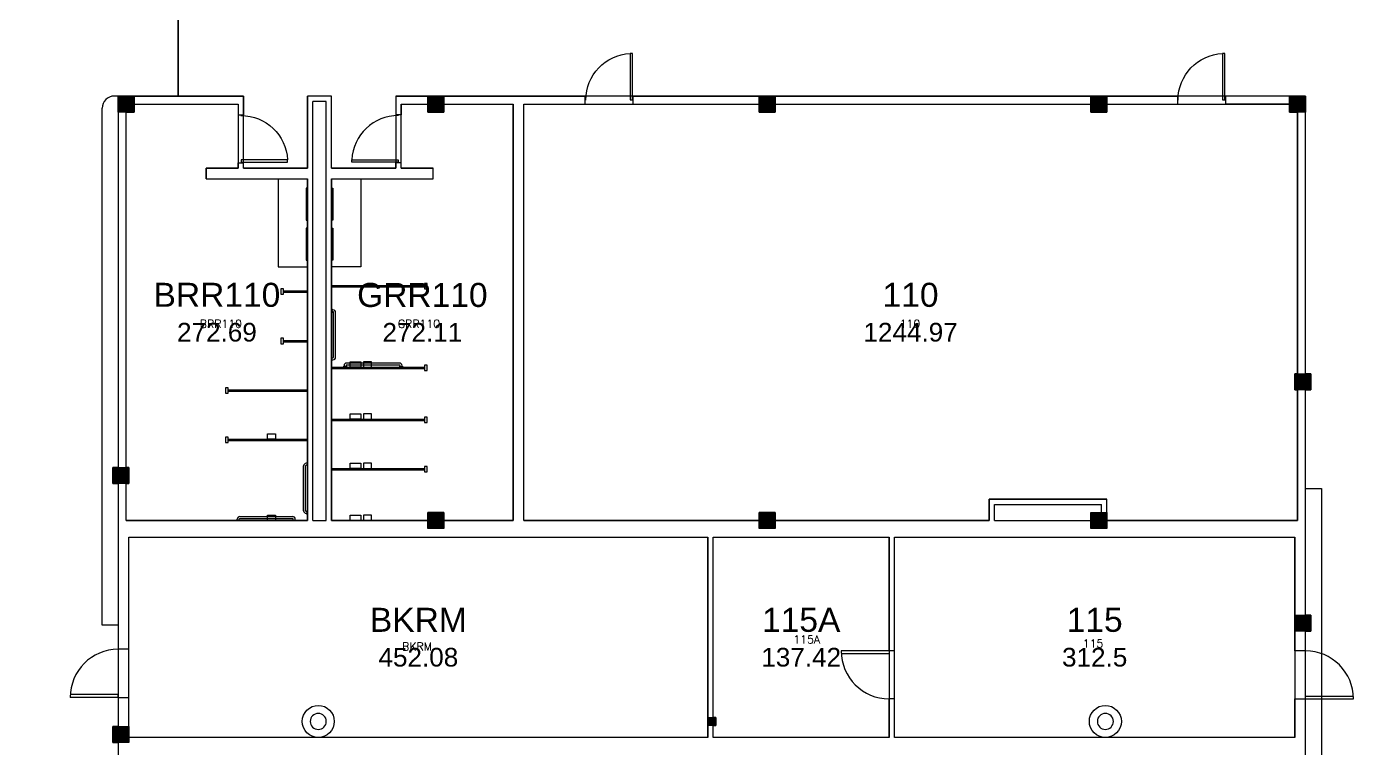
# Model space of a CAD drawing. Header units: inches. Extents: x -2145 to 3863, y -18090 to 4650.
# Drawn here: x -1049 to -54, y -16326 to -15785 of the extents above; entities that cross this region are included whole.
import ezdxf
from ezdxf.enums import TextEntityAlignment as Align

# ---------------------------------------------------------------- set-up
doc = ezdxf.new("R2010")
doc.units = ezdxf.units.IN
doc.header["$LTSCALE"] = 48
doc.header["$MEASUREMENT"] = 0
for name, color, linetype in [('A-COLS', 1, 'CONTINUOUS'), ('A-COLS-GRID', 41, 'CONTINUOUS'), ('A-DOOR', 30, 'CONTINUOUS'), ('A-FLR-TPTN', 30, 'CONTINUOUS'), ('A-FURN', 41, 'CONTINUOUS'), ('A-WALLS', 1, 'CONTINUOUS'), ('CAFM_ID', 8, 'CONTINUOUS'), ('CAFM_SPACE', 5, 'CONTINUOUS'), ('CAFM_Space_Label', 7, 'CONTINUOUS')]:
    doc.layers.add(name, color=color, linetype=linetype)
doc.styles.add('CAFM-TXT', font='txt.shx', dxfattribs={"height": 6})

msp = doc.modelspace()

# ---------------------------------------------------------------- linework, layer by layer
at = {"layer": 'A-COLS'}
for p, q in [((-979.9, -15837.47), (-967.9, -15837.47)), ((-979.9, -15849.47), (-979.9, -15837.47)), ((-967.9, -15837.47), (-967.9, -15849.47)), ((-747.9, -15837.47), (-735.9, -15837.47)), ((-747.9, -15849.47), (-747.9, -15837.47)), ((-735.9, -15837.47), (-735.9, -15849.47)), ((-499.4, -15837.47), (-487.4, -15837.47)), ((-499.4, -15849.47), (-499.4, -15837.47)), ((-487.4, -15837.47), (-487.4, -15849.47)), ((-250.9, -15837.47), (-238.9, -15837.47)), ((-250.9, -15849.47), (-250.9, -15837.47)), ((-238.9, -15837.47), (-238.9, -15849.47)), ((-101.9, -15837.47), (-89.9, -15837.47)), ((-101.9, -15849.47), (-101.9, -15837.47)), ((-89.9, -15837.47), (-89.9, -15849.47)), ((-967.9, -15849.47), (-979.9, -15849.47)), ((-735.9, -15849.47), (-747.9, -15849.47)), ((-487.4, -15849.47), (-499.4, -15849.47)), ((-238.9, -15849.47), (-250.9, -15849.47)), ((-89.9, -15849.47), (-101.9, -15849.47)), ((-97.9, -16045.47), (-85.9, -16045.47)), ((-97.9, -16057.47), (-97.9, -16045.47)), ((-85.9, -16045.47), (-85.9, -16057.47)), ((-85.9, -16057.47), (-97.9, -16057.47)), ((-983.9, -16115.72), (-971.9, -16115.72)), ((-983.9, -16127.72), (-983.9, -16115.72)), ((-971.9, -16115.72), (-971.9, -16127.72)), ((-971.9, -16127.72), (-983.9, -16127.72)), ((-747.9, -16149.47), (-735.9, -16149.47)), ((-747.9, -16161.47), (-747.9, -16149.47)), ((-735.9, -16149.47), (-735.9, -16161.47)), ((-499.4, -16149.47), (-487.4, -16149.47)), ((-499.4, -16161.47), (-499.4, -16149.47)), ((-487.4, -16149.47), (-487.4, -16161.47)), ((-250.9, -16149.47), (-238.9, -16149.47)), ((-250.9, -16161.47), (-250.9, -16149.47)), ((-238.9, -16149.47), (-238.9, -16161.47)), ((-735.9, -16161.47), (-747.9, -16161.47)), ((-487.4, -16161.47), (-499.4, -16161.47)), ((-238.9, -16161.47), (-250.9, -16161.47)), ((-97.9, -16226.47), (-85.9, -16226.47)), ((-97.9, -16238.47), (-97.9, -16226.47)), ((-85.9, -16226.47), (-85.9, -16238.47)), ((-85.9, -16238.47), (-97.9, -16238.47)), ((-537.9, -16302.97), (-531.9, -16302.97)), ((-537.9, -16308.97), (-537.9, -16302.97)), ((-531.9, -16302.97), (-531.9, -16308.97)), ((-983.9, -16309.84), (-971.9, -16309.84)), ((-983.9, -16321.84), (-983.9, -16309.84)), ((-971.9, -16309.84), (-971.9, -16321.84)), ((-531.9, -16308.97), (-537.9, -16308.97)), ((-971.9, -16321.84), (-983.9, -16321.84))]:
    msp.add_line(p, q, dxfattribs=at)
for centre in [(-829.9, -16305.97), (-239.9, -16305.97)]:
    msp.add_circle(centre, 12, dxfattribs=at)
at = {"layer": 'A-COLS-GRID'}
for centre, start, end in [((-829.9, -16305.97), 0, 180), ((-239.9, -16305.97), 0, 180), ((-829.9, -16305.97), 180, 0), ((-239.9, -16305.97), 180, 0)]:
    msp.add_arc(centre, 6, start, end, dxfattribs=at)
for points in [[(-979.9, -15837.47), (-967.9, -15837.47), (-979.9, -15849.47), (-967.9, -15849.47)], [(-747.9, -15837.47), (-735.9, -15837.47), (-747.9, -15849.47), (-735.9, -15849.47)], [(-499.4, -15837.47), (-487.4, -15837.47), (-499.4, -15849.47), (-487.4, -15849.47)], [(-250.9, -15837.47), (-238.9, -15837.47), (-250.9, -15849.47), (-238.9, -15849.47)], [(-101.9, -15837.47), (-89.9, -15837.47), (-101.9, -15849.47), (-89.9, -15849.47)], [(-97.9, -16045.47), (-85.9, -16045.47), (-97.9, -16057.47), (-85.9, -16057.47)], [(-983.9, -16115.72), (-971.9, -16115.72), (-983.9, -16127.72), (-971.9, -16127.72)], [(-747.9, -16149.47), (-735.9, -16149.47), (-747.9, -16161.47), (-735.9, -16161.47)], [(-499.4, -16149.47), (-487.4, -16149.47), (-499.4, -16161.47), (-487.4, -16161.47)], [(-250.9, -16149.47), (-238.9, -16149.47), (-250.9, -16161.47), (-238.9, -16161.47)], [(-97.9, -16226.47), (-85.9, -16226.47), (-97.9, -16238.47), (-85.9, -16238.47)], [(-537.9, -16302.97), (-531.9, -16302.97), (-537.9, -16308.97), (-531.9, -16308.97)], [(-983.9, -16309.84), (-971.9, -16309.84), (-983.9, -16321.84), (-971.9, -16321.84)]]:
    msp.add_solid(points, dxfattribs=at)
at = {"layer": 'A-DOOR'}
for p, q in [((-596.14, -15805.55), (-596.14, -15840.29)), ((-594.44, -15805.55), (-596.14, -15805.55)), ((-594.44, -15840.29), (-594.44, -15805.55)), ((-152.14, -15805.55), (-152.14, -15840.29)), ((-150.44, -15805.55), (-152.14, -15805.55)), ((-150.44, -15840.29), (-150.44, -15805.55)), ((-596.14, -15840.29), (-594.44, -15840.29)), ((-152.14, -15840.29), (-150.44, -15840.29)), ((-852.98, -15885.23), (-887.73, -15885.23)), ((-887.73, -15885.23), (-887.73, -15886.93)), ((-852.98, -15886.93), (-852.98, -15885.23)), ((-804.82, -15885.23), (-770.08, -15885.23)), ((-804.82, -15886.93), (-804.82, -15885.23)), ((-770.08, -15885.23), (-770.08, -15886.93)), ((-887.73, -15886.93), (-852.98, -15886.93)), ((-770.08, -15886.93), (-804.82, -15886.93)), ((-401.9, -16253.12), (-437.9, -16253.12)), ((-401.9, -16253.12), (-401.9, -16255.28)), ((-401.9, -16255.28), (-437.84, -16255.28)), ((-979.9, -16287.97), (-1015.9, -16287.97)), ((-979.9, -16285.81), (-1015.84, -16285.81)), ((-979.9, -16287.97), (-979.9, -16285.81)), ((-89.9, -16289.12), (-89.9, -16286.96)), ((-89.9, -16286.96), (-53.97, -16286.96)), ((-89.9, -16289.12), (-53.9, -16289.12))]:
    msp.add_line(p, q, dxfattribs=at)
for centre, start, end in [((-979.9, -16287.97), 90, 180), ((-401.9, -16253.12), 180, 270), ((-89.9, -16289.12), 0, 90)]:
    msp.add_arc(centre, 36, start, end, dxfattribs=at)
at = {"layer": 'A-DOOR', "extrusion": (0, 0, -1)}
for centre, start_param, end_param in [((-594.44, -15840.47), 5.497787, 7.020011), ((-150.44, -15840.47), 5.497787, 7.020011), ((-887.9, -15886.93), 0.785398, 2.307622)]:
    msp.add_ellipse(centre, major_axis=(-24.69, 24.69), ratio=1, start_param=start_param, end_param=end_param, dxfattribs=at)
at = {"layer": 'A-DOOR'}
msp.add_ellipse((-769.9, -15886.93), major_axis=(24.69, 24.69), ratio=1, start_param=0.785398, end_param=2.307622, dxfattribs=at)
at = {"layer": 'A-FLR-TPTN'}
for p, q in [((-838.9, -15906.45), (-838.9, -15930.45)), ((-837.9, -15906.45), (-838.9, -15906.45)), ((-837.9, -15930.45), (-837.9, -15906.45)), ((-819.9, -15930.51), (-819.9, -15906.51)), ((-819.9, -15906.51), (-818.9, -15906.51)), ((-818.9, -15906.51), (-818.9, -15930.51)), ((-838.9, -15930.45), (-837.9, -15930.45)), ((-818.9, -15930.51), (-819.9, -15930.51)), ((-838.9, -15936.45), (-838.9, -15960.45)), ((-837.9, -15936.45), (-838.9, -15936.45)), ((-837.9, -15954.97), (-837.9, -15935.97)), ((-837.9, -15960.45), (-837.9, -15936.45)), ((-819.9, -15960.51), (-819.9, -15936.51)), ((-819.9, -15936.51), (-818.9, -15936.51)), ((-819.9, -15941.72), (-819.9, -15960.72)), ((-818.9, -15936.51), (-818.9, -15960.51)), ((-838.9, -15960.45), (-837.9, -15960.45)), ((-818.9, -15960.51), (-819.9, -15960.51)), ((-857.9, -15981.97), (-857.9, -15985.97)), ((-855.9, -15981.97), (-857.9, -15981.97)), ((-855.9, -15985.97), (-855.9, -15981.97)), ((-855.9, -15983.47), (-837.9, -15983.47)), ((-855.9, -15984.47), (-837.9, -15984.47)), ((-819.9, -15979.47), (-750.4, -15979.47)), ((-819.9, -15980.47), (-750.4, -15980.47)), ((-750.4, -15977.97), (-750.4, -15981.97)), ((-748.4, -15977.97), (-750.4, -15977.97)), ((-750.4, -15980.47), (-750.4, -15979.47)), ((-750.4, -15981.97), (-748.4, -15981.97)), ((-748.4, -15981.97), (-748.4, -15977.97)), ((-857.9, -15985.97), (-855.9, -15985.97)), ((-819.9, -15996.84), (-819.65, -15996.84)), ((-819.9, -15999.84), (-819.65, -15999.84)), ((-819.65, -15996.84), (-819.65, -15999.84)), ((-819.65, -15997.59), (-818.9, -15997.59)), ((-819.65, -15999.09), (-818.9, -15999.09)), ((-818.4, -16033.09), (-818.4, -15999.59)), ((-816.9, -16033.09), (-816.9, -15999.59)), ((-857.9, -16018.97), (-857.9, -16022.97)), ((-855.9, -16018.97), (-857.9, -16018.97)), ((-857.9, -16022.97), (-855.9, -16022.97)), ((-855.9, -16022.97), (-855.9, -16018.97)), ((-855.9, -16020.47), (-837.9, -16020.47)), ((-855.9, -16021.47), (-837.9, -16021.47)), ((-819.9, -16032.84), (-819.65, -16032.84)), ((-819.65, -16035.84), (-819.65, -16032.84)), ((-819.65, -16033.59), (-818.9, -16033.59)), ((-819.9, -16035.84), (-819.65, -16035.84)), ((-819.9, -16040.47), (-750.4, -16040.47)), ((-819.9, -16041.47), (-819.9, -16079.47)), ((-819.9, -16041.47), (-750.4, -16041.47)), ((-819.65, -16035.09), (-818.9, -16035.09)), ((-811.38, -16040.47), (-811.38, -16040.22)), ((-808.38, -16040.22), (-811.38, -16040.22)), ((-810.63, -16040.22), (-810.63, -16039.47)), ((-809.13, -16040.22), (-809.13, -16039.47)), ((-769.13, -16037.47), (-808.63, -16037.47)), ((-769.13, -16038.97), (-808.63, -16038.97)), ((-808.38, -16040.47), (-808.38, -16040.22)), ((-805.9, -16036.47), (-797.9, -16036.47)), ((-805.9, -16040.47), (-805.9, -16036.47)), ((-797.9, -16040.47), (-805.9, -16040.47)), ((-797.9, -16036.47), (-797.9, -16040.47)), ((-789.9, -16036.47), (-795.9, -16036.47)), ((-795.9, -16036.47), (-795.9, -16040.47)), ((-795.9, -16040.47), (-789.9, -16040.47)), ((-789.9, -16040.47), (-789.9, -16036.47)), ((-769.38, -16040.47), (-769.38, -16040.22)), ((-766.38, -16040.22), (-769.38, -16040.22)), ((-768.63, -16040.22), (-768.63, -16039.47)), ((-767.13, -16040.22), (-767.13, -16039.47)), ((-766.38, -16040.47), (-766.38, -16040.22)), ((-750.4, -16038.97), (-750.4, -16042.97)), ((-748.4, -16038.97), (-750.4, -16038.97)), ((-750.4, -16041.47), (-750.4, -16040.47)), ((-750.4, -16042.97), (-748.4, -16042.97)), ((-748.4, -16042.97), (-748.4, -16038.97)), ((-899.4, -16055.97), (-899.4, -16059.97)), ((-897.4, -16055.97), (-899.4, -16055.97)), ((-899.4, -16059.97), (-897.4, -16059.97)), ((-897.4, -16059.97), (-897.4, -16055.97)), ((-897.4, -16057.47), (-837.9, -16057.47)), ((-897.4, -16057.47), (-897.4, -16058.47)), ((-897.4, -16058.47), (-837.9, -16058.47)), ((-819.9, -16079.47), (-750.4, -16079.47)), ((-819.9, -16080.47), (-750.4, -16080.47)), ((-805.9, -16075.47), (-797.9, -16075.47)), ((-805.9, -16079.47), (-805.9, -16075.47)), ((-797.9, -16079.47), (-805.9, -16079.47)), ((-797.9, -16075.47), (-797.9, -16079.47)), ((-789.9, -16075.47), (-795.9, -16075.47)), ((-795.9, -16075.47), (-795.9, -16079.47)), ((-795.9, -16079.47), (-789.9, -16079.47)), ((-789.9, -16079.47), (-789.9, -16075.47)), ((-750.4, -16077.97), (-750.4, -16081.97)), ((-748.4, -16077.97), (-750.4, -16077.97)), ((-750.4, -16080.47), (-750.4, -16079.47)), ((-750.4, -16081.97), (-748.4, -16081.97)), ((-748.4, -16081.97), (-748.4, -16077.97)), ((-899.4, -16092.97), (-899.4, -16096.97)), ((-897.4, -16092.97), (-899.4, -16092.97)), ((-897.4, -16096.97), (-897.4, -16092.97)), ((-897.4, -16094.47), (-837.9, -16094.47)), ((-897.4, -16094.47), (-897.4, -16095.47)), ((-867.9, -16094.47), (-867.9, -16090.47)), ((-867.9, -16090.47), (-861.9, -16090.47)), ((-861.9, -16094.47), (-867.9, -16094.47)), ((-861.9, -16090.47), (-861.9, -16094.47)), ((-899.4, -16096.97), (-897.4, -16096.97)), ((-897.4, -16095.47), (-837.9, -16095.47)), ((-838.15, -16112.59), (-838.9, -16112.59)), ((-838.15, -16114.09), (-838.9, -16114.09)), ((-837.9, -16111.84), (-838.15, -16111.84)), ((-838.15, -16111.84), (-838.15, -16114.84)), ((-805.9, -16112.47), (-797.9, -16112.47)), ((-805.9, -16116.47), (-805.9, -16112.47)), ((-797.9, -16112.47), (-797.9, -16116.47)), ((-789.9, -16112.47), (-795.9, -16112.47)), ((-795.9, -16112.47), (-795.9, -16116.47)), ((-789.9, -16116.47), (-789.9, -16112.47)), ((-840.9, -16148.09), (-840.9, -16114.59)), ((-839.4, -16148.09), (-839.4, -16114.59)), ((-837.9, -16114.84), (-838.15, -16114.84)), ((-819.9, -16116.47), (-750.4, -16116.47)), ((-819.9, -16117.47), (-750.4, -16117.47)), ((-797.9, -16116.47), (-805.9, -16116.47)), ((-795.9, -16116.47), (-789.9, -16116.47)), ((-750.4, -16114.97), (-750.4, -16118.97)), ((-748.4, -16114.97), (-750.4, -16114.97)), ((-750.4, -16117.47), (-750.4, -16116.47)), ((-750.4, -16118.97), (-748.4, -16118.97)), ((-748.4, -16118.97), (-748.4, -16114.97)), ((-888.67, -16152.47), (-849.17, -16152.47)), ((-888.67, -16153.97), (-849.17, -16153.97)), ((-867.9, -16155.47), (-867.9, -16151.47)), ((-867.9, -16151.47), (-861.9, -16151.47)), ((-861.9, -16151.47), (-861.9, -16155.47)), ((-838.15, -16148.59), (-838.9, -16148.59)), ((-838.15, -16150.09), (-838.9, -16150.09)), ((-837.9, -16147.84), (-838.15, -16147.84)), ((-838.15, -16150.84), (-838.15, -16147.84)), ((-837.9, -16150.84), (-838.15, -16150.84)), ((-805.9, -16151.47), (-797.9, -16151.47)), ((-805.9, -16155.47), (-805.9, -16151.47)), ((-797.9, -16151.47), (-797.9, -16155.47)), ((-789.9, -16151.47), (-795.9, -16151.47)), ((-795.9, -16151.47), (-795.9, -16155.47)), ((-789.9, -16155.47), (-789.9, -16151.47)), ((-891.42, -16155.22), (-888.42, -16155.22)), ((-891.42, -16155.47), (-891.42, -16155.22)), ((-890.67, -16155.22), (-890.67, -16154.47)), ((-889.17, -16155.22), (-889.17, -16154.47)), ((-888.42, -16155.47), (-888.42, -16155.22)), ((-861.9, -16155.47), (-867.9, -16155.47)), ((-849.42, -16155.47), (-849.42, -16155.22)), ((-849.42, -16155.22), (-846.42, -16155.22)), ((-848.67, -16155.22), (-848.67, -16154.47)), ((-847.17, -16155.22), (-847.17, -16154.47)), ((-846.42, -16155.47), (-846.42, -16155.22)), ((-797.9, -16155.47), (-805.9, -16155.47)), ((-795.9, -16155.47), (-789.9, -16155.47))]:
    msp.add_line(p, q, dxfattribs=at)
for centre, radius, start, end in [((-818.9, -15999.59), 2, 0, 90), ((-818.9, -15999.59), 0.5, 0, 90), ((-818.9, -16033.09), 2, 270, 0), ((-818.9, -16033.09), 0.5, 270, 0), ((-808.63, -16039.47), 2, 90, 180), ((-808.63, -16039.47), 0.5, 90, 180), ((-769.13, -16039.47), 2, 0, 90), ((-769.13, -16039.47), 0.5, 0, 90), ((-838.9, -16114.59), 2, 90, 180), ((-838.9, -16114.59), 0.5, 90, 180), ((-888.67, -16154.47), 2, 90, 180), ((-888.67, -16154.47), 0.5, 90, 180), ((-849.17, -16154.47), 2, 0, 90), ((-849.17, -16154.47), 0.5, 0, 90), ((-838.9, -16148.09), 2, 180, 270), ((-838.9, -16148.09), 0.5, 180, 270)]:
    msp.add_arc(centre, radius, start, end, dxfattribs=at)
at = {"layer": 'A-FURN'}
for p, q in [((-979.9, -15837.47), (-982.9, -15837.47)), ((-991.9, -16233.97), (-991.9, -15846.47)), ((-859.9, -15899.47), (-859.9, -15965.47)), ((-797.9, -15899.47), (-797.9, -15965.47)), ((-859.9, -15935.97), (-859.9, -15954.97)), ((-859.9, -15965.47), (-837.9, -15965.47)), ((-797.9, -15965.47), (-819.9, -15965.47)), ((-89.9, -16131.47), (-77.9, -16131.47)), ((-77.9, -16131.47), (-77.9, -16769.47)), ((-979.9, -16233.97), (-991.9, -16233.97))]:
    msp.add_line(p, q, dxfattribs=at)
msp.add_arc((-982.9, -15846.47), 9, 90, 180, dxfattribs=at)
at = {"layer": 'A-WALLS'}
for p, q in [((-979.9, -15837.47), (-885.9, -15837.47)), ((-979.9, -15837.47), (-979.9, -16251.97)), ((-973.9, -15843.47), (-889.9, -15843.47)), ((-973.9, -16155.47), (-973.9, -15843.47)), ((-889.9, -15843.47), (-889.9, -15851.47)), ((-885.9, -15837.47), (-885.9, -15851.47)), ((-837.9, -15891.47), (-837.9, -15837.47)), ((-819.9, -15837.47), (-837.9, -15837.47)), ((-833.9, -16155.47), (-833.9, -15841.47)), ((-823.9, -15841.47), (-833.9, -15841.47)), ((-823.9, -16155.47), (-823.9, -15841.47)), ((-819.9, -15891.47), (-819.9, -15837.47)), ((-771.9, -15837.47), (-771.9, -15851.47)), ((-771.9, -15837.47), (-629.9, -15837.47)), ((-767.9, -15843.47), (-683.9, -15843.47)), ((-767.9, -15843.47), (-767.9, -15851.47)), ((-683.9, -16155.47), (-683.9, -15843.47)), ((-675.9, -16155.47), (-675.9, -15843.47)), ((-675.9, -15843.47), (-629.9, -15843.47)), ((-629.9, -15843.47), (-629.9, -15837.47)), ((-593.9, -15843.47), (-593.9, -15837.47)), ((-593.9, -15837.47), (-185.9, -15837.47)), ((-593.9, -15843.47), (-185.9, -15843.47)), ((-185.9, -15837.47), (-185.9, -15843.47)), ((-89.9, -15837.47), (-149.9, -15837.47)), ((-149.9, -15837.47), (-149.9, -15843.47)), ((-95.9, -15843.47), (-149.9, -15843.47)), ((-95.9, -16155.47), (-95.9, -15843.47)), ((-89.9, -16253.12), (-89.9, -15837.47)), ((-889.9, -15851.47), (-885.9, -15851.47)), ((-767.9, -15851.47), (-771.9, -15851.47)), ((-913.9, -15891.47), (-889.9, -15891.47)), ((-913.9, -15899.47), (-913.9, -15891.47)), ((-889.9, -15891.47), (-889.9, -15887.47)), ((-889.9, -15887.47), (-885.9, -15887.47)), ((-885.9, -15891.47), (-885.9, -15887.47)), ((-885.9, -15891.47), (-837.9, -15891.47)), ((-819.9, -15891.47), (-771.9, -15891.47)), ((-771.9, -15891.47), (-771.9, -15887.47)), ((-767.9, -15887.47), (-771.9, -15887.47)), ((-767.9, -15891.47), (-767.9, -15887.47)), ((-767.9, -15891.47), (-743.9, -15891.47)), ((-743.9, -15899.47), (-743.9, -15891.47)), ((-913.9, -15899.47), (-837.9, -15899.47)), ((-837.9, -16155.47), (-837.9, -15899.47)), ((-819.9, -15899.47), (-743.9, -15899.47)), ((-819.9, -15899.47), (-819.9, -16155.47)), ((-326.9, -16139.47), (-238.9, -16139.47)), ((-326.9, -16155.47), (-326.9, -16139.47)), ((-322.9, -16143.47), (-242.9, -16143.47)), ((-322.9, -16155.47), (-322.9, -16143.47)), ((-242.9, -16155.47), (-242.9, -16143.47)), ((-238.9, -16155.47), (-238.9, -16139.47)), ((-973.9, -16155.47), (-837.9, -16155.47)), ((-833.9, -16155.47), (-823.9, -16155.47)), ((-819.9, -16155.47), (-683.9, -16155.47)), ((-675.9, -16155.47), (-326.9, -16155.47)), ((-322.9, -16155.47), (-242.9, -16155.47)), ((-238.9, -16155.47), (-95.9, -16155.47)), ((-971.9, -16167.97), (-537.9, -16167.97)), ((-971.9, -16251.97), (-971.9, -16167.97)), ((-537.9, -16317.97), (-537.9, -16167.97)), ((-533.9, -16317.97), (-533.9, -16167.97)), ((-533.9, -16167.97), (-401.9, -16167.97)), ((-401.9, -16253.09), (-401.9, -16167.97)), ((-397.9, -16167.97), (-97.9, -16167.97)), ((-397.9, -16253.09), (-397.9, -16167.97)), ((-97.9, -16253.12), (-97.9, -16167.97)), ((-971.9, -16251.97), (-979.9, -16251.97)), ((-397.9, -16253.09), (-401.9, -16253.09)), ((-89.9, -16253.12), (-97.9, -16253.12)), ((-979.9, -16287.97), (-979.9, -16365.97)), ((-979.9, -16287.97), (-971.9, -16287.97)), ((-971.9, -16317.97), (-971.9, -16287.97)), ((-401.9, -16317.97), (-401.9, -16289.12)), ((-397.9, -16289.12), (-401.9, -16289.12)), ((-397.9, -16317.97), (-397.9, -16289.12)), ((-97.9, -16317.97), (-97.9, -16289.12)), ((-97.9, -16289.12), (-89.9, -16289.12)), ((-89.9, -16544.42), (-89.9, -16289.12)), ((-537.9, -16317.97), (-971.9, -16317.97)), ((-401.9, -16317.97), (-533.9, -16317.97)), ((-97.9, -16317.97), (-397.9, -16317.97))]:
    msp.add_line(p, q, dxfattribs=at)
at = {"layer": 'CAFM_SPACE'}
for points in [[(-1096.9, -15735.47), (-935.07, -15735.47), (-935.07, -15837.47), (-979.9, -15837.47), (-979.9, -16115.72), (-983.9, -16115.72), (-983.9, -16127.72), (-979.9, -16127.72), (-979.9, -16309.84), (-983.9, -16309.84), (-983.9, -16321.84), (-979.9, -16321.84), (-979.9, -16501.97)], [(-89.9, -16407.47), (-89.9, -16238.47), (-85.9, -16238.47), (-85.9, -16226.47), (-89.9, -16226.47), (-89.9, -16057.47), (-85.9, -16057.47), (-85.9, -16045.47), (-89.9, -16045.29), (-89.9, -15837.47), (-92.9, -15837.47), (-771.9, -15837.47), (-771.9, -15891.47), (-819.9, -15891.47), (-819.9, -15837.47), (-837.9, -15837.47), (-837.9, -15891.47), (-885.9, -15891.47), (-885.9, -15837.47), (-935.07, -15837.47), (-935.07, -15735.47)]]:
    msp.add_lwpolyline(points, dxfattribs=at)
for points in [[(-967.9, -15843.47), (-889.9, -15843.47), (-889.9, -15891.47), (-913.9, -15891.47), (-913.9, -15899.47), (-837.9, -15899.47), (-837.9, -16155.47), (-973.9, -16155.47), (-973.9, -16127.72), (-971.9, -16127.72), (-971.9, -16115.72), (-973.9, -16115.72), (-973.9, -15849.47), (-967.9, -15849.47), (-967.9, -15843.47)], [(-819.9, -15899.47), (-743.9, -15899.47), (-743.9, -15891.47), (-767.9, -15891.47), (-767.9, -15843.47), (-747.9, -15843.47), (-747.9, -15849.47), (-735.9, -15849.47), (-735.9, -15843.47), (-683.9, -15843.47), (-683.9, -16155.47), (-735.9, -16155.47), (-735.9, -16149.47), (-747.9, -16149.47), (-747.9, -16155.47), (-819.9, -16155.47), (-819.9, -15899.47)], [(-675.9, -15843.47), (-499.4, -15843.47), (-499.4, -15849.47), (-487.4, -15849.47), (-487.4, -15843.47), (-250.9, -15843.47), (-250.9, -15849.47), (-238.9, -15849.47), (-238.9, -15843.47), (-101.9, -15843.47), (-101.9, -15849.47), (-95.9, -15849.47), (-95.9, -16045.47), (-97.9, -16045.47), (-97.9, -16057.47), (-95.9, -16057.47), (-95.9, -16155.47), (-238.9, -16155.47), (-238.9, -16139.47), (-326.9, -16139.47), (-326.9, -16155.47), (-487.4, -16155.47), (-487.4, -16149.47), (-499.4, -16149.47), (-499.4, -16155.47), (-675.9, -16155.47)], [(-971.9, -16167.97), (-537.9, -16167.97), (-537.9, -16317.97), (-971.9, -16317.97), (-971.9, -16167.97)], [(-533.9, -16167.97), (-401.9, -16167.97), (-401.9, -16253.09), (-401.9, -16317.97), (-533.9, -16317.97), (-533.9, -16308.97), (-531.9, -16308.97), (-531.9, -16302.97), (-533.9, -16302.97), (-533.9, -16167.97)], [(-397.9, -16167.97), (-97.9, -16167.97), (-97.9, -16317.97), (-397.9, -16317.97), (-397.9, -16167.97)]]:
    msp.add_lwpolyline(points, close=True, dxfattribs=at)

# ---------------------------------------------------------------- texts
at = {"layer": 'CAFM_ID', "style": 'CAFM-TXT'}
for s, p in [('BRR110', (-902.9, -16011.09)), ('GRR110', (-754.4, -16011.09)), ('110', (-386.4, -16011.09)), ('115A', (-463.82, -16247.52)), ('BKRM', (-755.9, -16252.84)), ('115', (-249.11, -16250.59))]:
    msp.add_text(s, height=6, dxfattribs=at).set_placement(p, align=Align.CENTER)
at = {"layer": 'CAFM_Space_Label', "color": 7, "char_height": 0.2, "attachment_point": 5}
for s, insert in [('{\\fArial.ttf;\\H18;BRR110}{\\fArial.ttf;\\H14;\\P272.69}', (-905.9, -15999.47)), ('{\\fArial.ttf;\\H18;GRR110}{\\fArial.ttf;\\H14;\\P272.11}', (-751.9, -15999.47)), ('{\\fArial.ttf;\\H18;110}{\\fArial.ttf;\\H14;\\P1244.97}', (-385.9, -15999.47)), ('{\\fArial.ttf;\\H18;BKRM}{\\fArial.ttf;\\H14;\\P452.08}', (-754.9, -16242.97)), ('{\\fArial.ttf;\\H18;115A}{\\fArial.ttf;\\H14;\\P137.42}', (-467.9, -16242.97)), ('{\\fArial.ttf;\\H18;115}{\\fArial.ttf;\\H14;\\P312.5}', (-247.9, -16242.97))]:
    msp.add_mtext(s, dxfattribs=dict(at, insert=insert))

doc.saveas('drawing.dxf')
